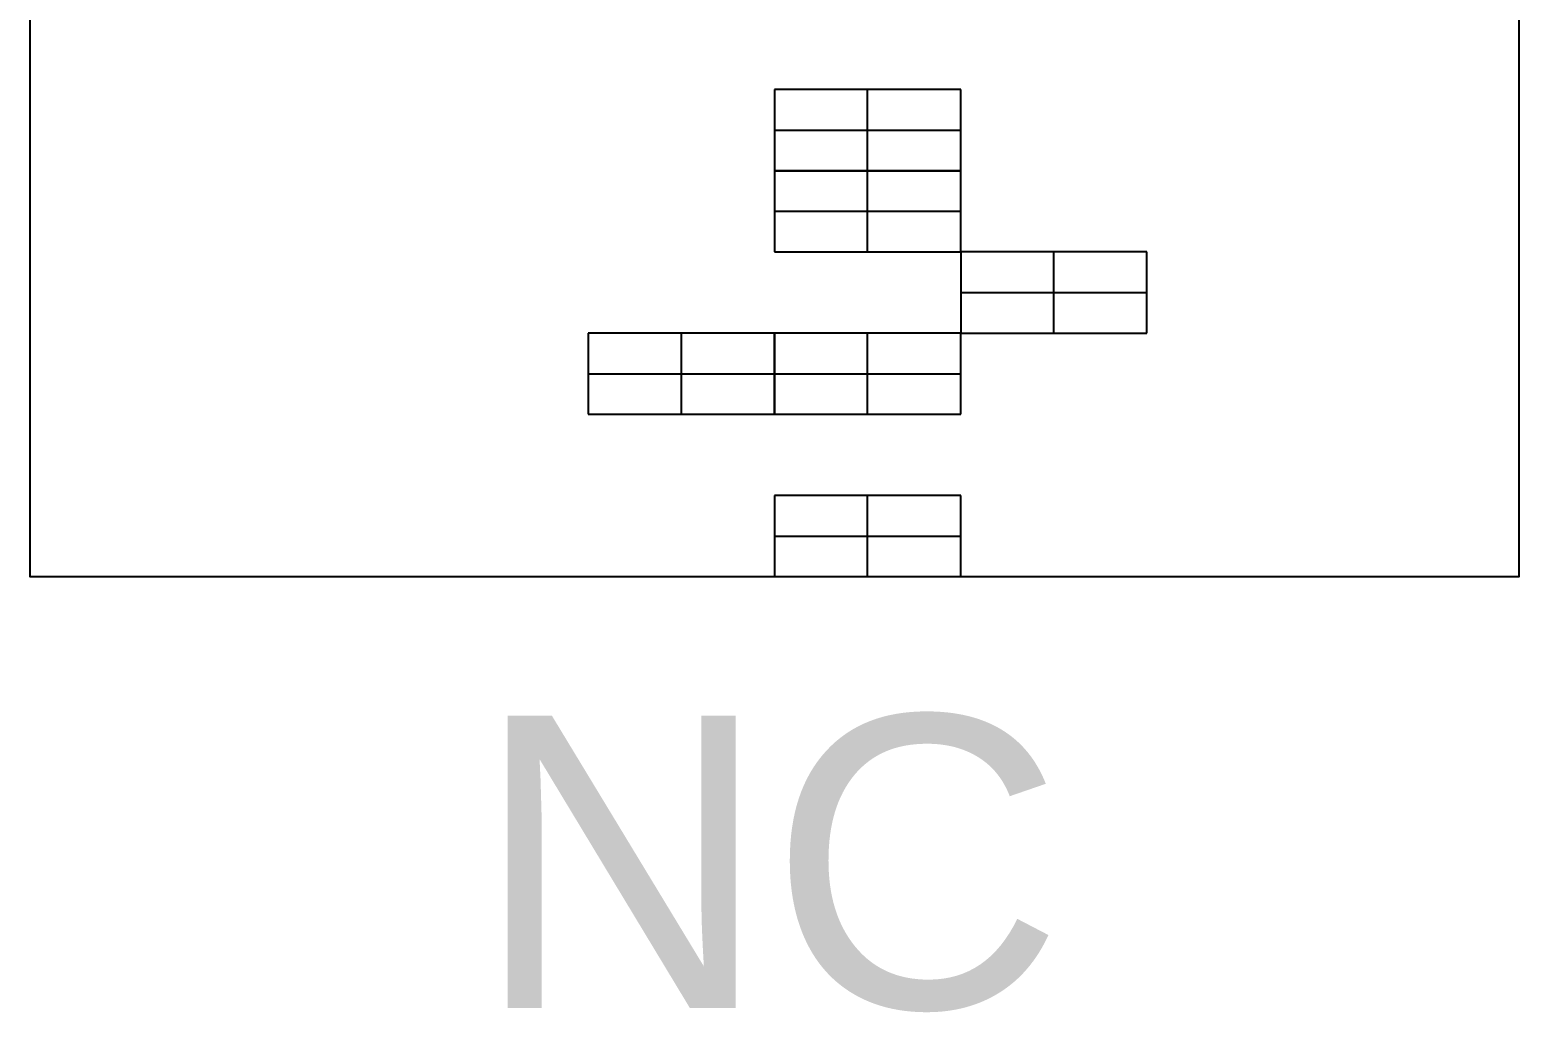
# Model space of a CAD drawing. Header units: millimetres. Extents: x 0.42 to 2.75, y -0.18 to 1.56.
# Drawn here: x 0.416 to 1.026, y -0.178 to 0.224 of the extents above; entities that cross this region are included whole.
import ezdxf

# ---------------------------------------------------------------- set-up
doc = ezdxf.new("R2010")
doc.units = ezdxf.units.MM
doc.header["$MEASUREMENT"] = 0
doc.layers.add('Default', color=7, linetype='Continuous', true_color=0x000000)
doc.layers.add('NC', color=1, linetype='Continuous', true_color=0xff0000)

msp = doc.modelspace()

# ---------------------------------------------------------------- linework, layer by layer
at = {"layer": 'NC'}
for p, q in [((0.79747, 0.1995), (0.72122, 0.1995)), ((0.72122, 0.1995), (0.72122, 0.16625)), ((0.79747, 0.1995, 0.0225), (0.72122, 0.1995, 0.0225)), ((0.72122, 0.1995, 0.0225), (0.72122, 0.16625, 0.0225)), ((0.72122, 0.1995), (0.72122, 0.1995, 0.0225)), ((0.79747, 0.1995, 0.0225), (0.72122, 0.1995, 0.0225)), ((0.72122, 0.1995, 0.0225), (0.72122, 0.16625, 0.0225)), ((0.79747, 0.1995, 0.045), (0.72122, 0.1995, 0.045)), ((0.72122, 0.1995, 0.045), (0.72122, 0.16625, 0.045)), ((0.72122, 0.1995, 0.0225), (0.72122, 0.1995, 0.045)), ((0.79747, 0.1995, 0.045), (0.72122, 0.1995, 0.045)), ((0.72122, 0.1995, 0.045), (0.72122, 0.16625, 0.045)), ((0.79747, 0.1995, 0.0675), (0.72122, 0.1995, 0.0675)), ((0.72122, 0.1995, 0.0675), (0.72122, 0.16625, 0.0675)), ((0.72122, 0.1995, 0.045), (0.72122, 0.1995, 0.0675)), ((0.79747, 0.1995, 0.0675), (0.72122, 0.1995, 0.0675)), ((0.72122, 0.1995, 0.0675), (0.72122, 0.16625, 0.0675)), ((0.79747, 0.1995, 0.09), (0.72122, 0.1995, 0.09)), ((0.72122, 0.1995, 0.09), (0.72122, 0.16625, 0.09)), ((0.72122, 0.1995, 0.0675), (0.72122, 0.1995, 0.09)), ((0.79747, 0.1995, 0.09), (0.72122, 0.1995, 0.09)), ((0.72122, 0.1995, 0.09), (0.72122, 0.16625, 0.09)), ((0.79747, 0.1995, 0.1125), (0.72122, 0.1995, 0.1125)), ((0.72122, 0.1995, 0.1125), (0.72122, 0.16625, 0.1125)), ((0.72122, 0.1995, 0.09), (0.72122, 0.1995, 0.1125)), ((0.79747, 0.16625), (0.79747, 0.1995)), ((0.79747, 0.16625, 0.0225), (0.79747, 0.1995, 0.0225)), ((0.79747, 0.1995), (0.79747, 0.1995, 0.0225)), ((0.79747, 0.16625, 0.0225), (0.79747, 0.1995, 0.0225)), ((0.79747, 0.16625, 0.045), (0.79747, 0.1995, 0.045)), ((0.79747, 0.1995, 0.0225), (0.79747, 0.1995, 0.045)), ((0.79747, 0.16625, 0.045), (0.79747, 0.1995, 0.045)), ((0.79747, 0.16625, 0.0675), (0.79747, 0.1995, 0.0675)), ((0.79747, 0.1995, 0.045), (0.79747, 0.1995, 0.0675)), ((0.79747, 0.16625, 0.0675), (0.79747, 0.1995, 0.0675)), ((0.79747, 0.16625, 0.09), (0.79747, 0.1995, 0.09)), ((0.79747, 0.1995, 0.0675), (0.79747, 0.1995, 0.09)), ((0.79747, 0.16625, 0.09), (0.79747, 0.1995, 0.09)), ((0.79747, 0.16625, 0.1125), (0.79747, 0.1995, 0.1125)), ((0.79747, 0.1995, 0.09), (0.79747, 0.1995, 0.1125)), ((0.79747, 0.16625), (0.72122, 0.16625)), ((0.72122, 0.16625), (0.72122, 0.133)), ((0.79747, 0.16625, 0.0225), (0.72122, 0.16625, 0.0225)), ((0.72122, 0.16625, 0.0225), (0.72122, 0.133, 0.0225)), ((0.72122, 0.16625), (0.72122, 0.16625, 0.0225)), ((0.72122, 0.16625), (0.79747, 0.16625)), ((0.72122, 0.16625, 0.0225), (0.79747, 0.16625, 0.0225)), ((0.72122, 0.16625), (0.72122, 0.16625, 0.0225)), ((0.72122, 0.16625, 0.0225), (0.79747, 0.16625, 0.0225)), ((0.72122, 0.16625, 0.045), (0.79747, 0.16625, 0.045)), ((0.72122, 0.16625, 0.0225), (0.72122, 0.16625, 0.045)), ((0.72122, 0.16625, 0.045), (0.79747, 0.16625, 0.045)), ((0.72122, 0.16625, 0.0675), (0.79747, 0.16625, 0.0675)), ((0.72122, 0.16625, 0.045), (0.72122, 0.16625, 0.0675)), ((0.72122, 0.16625, 0.0675), (0.79747, 0.16625, 0.0675)), ((0.72122, 0.16625, 0.09), (0.79747, 0.16625, 0.09)), ((0.72122, 0.16625, 0.0675), (0.72122, 0.16625, 0.09)), ((0.72122, 0.16625, 0.09), (0.79747, 0.16625, 0.09)), ((0.72122, 0.16625, 0.1125), (0.79747, 0.16625, 0.1125)), ((0.72122, 0.16625, 0.09), (0.72122, 0.16625, 0.1125)), ((0.79747, 0.133), (0.79747, 0.16625)), ((0.79747, 0.133, 0.0225), (0.79747, 0.16625, 0.0225)), ((0.79747, 0.16625), (0.79747, 0.16625, 0.0225)), ((0.79747, 0.16625), (0.79747, 0.16625, 0.0225)), ((0.79747, 0.16625, 0.0225), (0.79747, 0.16625, 0.045)), ((0.79747, 0.16625, 0.045), (0.79747, 0.16625, 0.0675)), ((0.79747, 0.16625, 0.0675), (0.79747, 0.16625, 0.09)), ((0.79747, 0.16625, 0.09), (0.79747, 0.16625, 0.1125)), ((0.72122, 0.133), (0.79747, 0.133)), ((0.72122, 0.133, 0.0225), (0.79747, 0.133, 0.0225)), ((0.72122, 0.133), (0.72122, 0.133, 0.0225)), ((0.79747, 0.133), (0.79747, 0.133, 0.0225)), ((0.87372, 0.133), (0.79747, 0.133)), ((0.79747, 0.133), (0.79747, 0.09975)), ((0.87372, 0.133, 0.0225), (0.79747, 0.133, 0.0225)), ((0.79747, 0.133, 0.0225), (0.79747, 0.09975, 0.0225)), ((0.79747, 0.133), (0.79747, 0.133, 0.0225)), ((0.87372, 0.09975), (0.87372, 0.133)), ((0.87372, 0.09975, 0.0225), (0.87372, 0.133, 0.0225)), ((0.87372, 0.133), (0.87372, 0.133, 0.0225)), ((0.72122, 0.09975), (0.64497, 0.09975)), ((0.64497, 0.09975), (0.64497, 0.0665)), ((0.72122, 0.09975, 0.0225), (0.64497, 0.09975, 0.0225)), ((0.64497, 0.09975, 0.0225), (0.64497, 0.0665, 0.0225)), ((0.64497, 0.09975), (0.64497, 0.09975, 0.0225)), ((0.72122, 0.0665), (0.72122, 0.09975)), ((0.72122, 0.0665, 0.0225), (0.72122, 0.09975, 0.0225)), ((0.72122, 0.09975), (0.72122, 0.09975, 0.0225)), ((0.79747, 0.09975), (0.72122, 0.09975)), ((0.72122, 0.09975), (0.72122, 0.0665)), ((0.79747, 0.09975, 0.0225), (0.72122, 0.09975, 0.0225)), ((0.72122, 0.09975, 0.0225), (0.72122, 0.0665, 0.0225)), ((0.72122, 0.09975), (0.72122, 0.09975, 0.0225)), ((0.79747, 0.0665), (0.79747, 0.09975)), ((0.79747, 0.0665, 0.0225), (0.79747, 0.09975, 0.0225)), ((0.79747, 0.09975), (0.79747, 0.09975, 0.0225)), ((0.79747, 0.09975), (0.87372, 0.09975)), ((0.79747, 0.09975, 0.0225), (0.87372, 0.09975, 0.0225)), ((0.79747, 0.09975), (0.79747, 0.09975, 0.0225)), ((0.87372, 0.09975), (0.87372, 0.09975, 0.0225)), ((0.64497, 0.0665), (0.72122, 0.0665)), ((0.64497, 0.0665, 0.0225), (0.72122, 0.0665, 0.0225)), ((0.64497, 0.0665), (0.64497, 0.0665, 0.0225)), ((0.72122, 0.0665), (0.72122, 0.0665, 0.0225)), ((0.72122, 0.0665), (0.79747, 0.0665)), ((0.72122, 0.0665, 0.0225), (0.79747, 0.0665, 0.0225)), ((0.72122, 0.0665), (0.72122, 0.0665, 0.0225)), ((0.79747, 0.0665), (0.79747, 0.0665, 0.0225)), ((0.79747, 0.03325), (0.72122, 0.03325)), ((0.72122, 0.03325), (0.72122, 0)), ((0.79747, 0.03325, 0.0225), (0.72122, 0.03325, 0.0225)), ((0.72122, 0.03325, 0.0225), (0.72122, 0, 0.0225)), ((0.72122, 0.03325), (0.72122, 0.03325, 0.0225)), ((0.79747, 0.03325, 0.0225), (0.72122, 0.03325, 0.0225)), ((0.72122, 0.03325, 0.0225), (0.72122, 0, 0.0225)), ((0.79747, 0.03325, 0.045), (0.72122, 0.03325, 0.045)), ((0.72122, 0.03325, 0.045), (0.72122, 0, 0.045)), ((0.72122, 0.03325, 0.0225), (0.72122, 0.03325, 0.045)), ((0.79747, 0), (0.79747, 0.03325)), ((0.79747, 0, 0.0225), (0.79747, 0.03325, 0.0225)), ((0.79747, 0.03325), (0.79747, 0.03325, 0.0225)), ((0.79747, 0, 0.0225), (0.79747, 0.03325, 0.0225)), ((0.79747, 0, 0.045), (0.79747, 0.03325, 0.045)), ((0.79747, 0.03325, 0.0225), (0.79747, 0.03325, 0.045)), ((0.72122, 0), (0.79747, 0)), ((0.72122, 0, 0.0225), (0.79747, 0, 0.0225)), ((0.72122, 0), (0.72122, 0, 0.0225)), ((0.72122, 0, 0.0225), (0.79747, 0, 0.0225)), ((0.72122, 0, 0.045), (0.79747, 0, 0.045)), ((0.72122, 0, 0.0225), (0.72122, 0, 0.045)), ((0.79747, 0), (0.79747, 0, 0.0225)), ((0.79747, 0, 0.0225), (0.79747, 0, 0.045))]:
    msp.add_line(p, q, dxfattribs=at)
for points in [[(0.41622, 0.69825, -0.0225), (0.41622, 0.34913, -0.0225), (0.41622, 0, -0.0225)], [(0.41622, 0.69825), (0.41622, 0.34913), (0.41622, 0)], [(1.02622, 0, -0.0225), (1.02622, 0.34913, -0.0225), (1.02622, 0.69825, -0.0225)], [(1.02622, 0), (1.02622, 0.34913), (1.02622, 0.69825)], [(0.79747, 0.1995, 0.01125), (0.75935, 0.1995, 0.01125), (0.72122, 0.1995, 0.01125)], [(0.72122, 0.1995, 0.01125), (0.72122, 0.18288, 0.01125), (0.72122, 0.16625, 0.01125)], [(0.79747, 0.1995, 0.03375), (0.75935, 0.1995, 0.03375), (0.72122, 0.1995, 0.03375)], [(0.72122, 0.1995, 0.03375), (0.72122, 0.18288, 0.03375), (0.72122, 0.16625, 0.03375)], [(0.79747, 0.1995, 0.05625), (0.75935, 0.1995, 0.05625), (0.72122, 0.1995, 0.05625)], [(0.72122, 0.1995, 0.05625), (0.72122, 0.18288, 0.05625), (0.72122, 0.16625, 0.05625)], [(0.79747, 0.1995, 0.07875), (0.75935, 0.1995, 0.07875), (0.72122, 0.1995, 0.07875)], [(0.72122, 0.1995, 0.07875), (0.72122, 0.18288, 0.07875), (0.72122, 0.16625, 0.07875)], [(0.79747, 0.1995, 0.10125), (0.75935, 0.1995, 0.10125), (0.72122, 0.1995, 0.10125)], [(0.72122, 0.1995, 0.10125), (0.72122, 0.18288, 0.10125), (0.72122, 0.16625, 0.10125)], [(0.75935, 0.1995), (0.75935, 0.1995, 0.01125), (0.75935, 0.1995, 0.0225)], [(0.75935, 0.16625), (0.75935, 0.18288), (0.75935, 0.1995)], [(0.75935, 0.16625, 0.0225), (0.75935, 0.18288, 0.0225), (0.75935, 0.1995, 0.0225)], [(0.75935, 0.1995, 0.0225), (0.75935, 0.1995, 0.03375), (0.75935, 0.1995, 0.045)], [(0.75935, 0.16625, 0.0225), (0.75935, 0.18288, 0.0225), (0.75935, 0.1995, 0.0225)], [(0.75935, 0.16625, 0.045), (0.75935, 0.18288, 0.045), (0.75935, 0.1995, 0.045)], [(0.75935, 0.1995, 0.045), (0.75935, 0.1995, 0.05625), (0.75935, 0.1995, 0.0675)], [(0.75935, 0.16625, 0.045), (0.75935, 0.18288, 0.045), (0.75935, 0.1995, 0.045)], [(0.75935, 0.16625, 0.0675), (0.75935, 0.18288, 0.0675), (0.75935, 0.1995, 0.0675)], [(0.75935, 0.1995, 0.0675), (0.75935, 0.1995, 0.07875), (0.75935, 0.1995, 0.09)], [(0.75935, 0.16625, 0.0675), (0.75935, 0.18288, 0.0675), (0.75935, 0.1995, 0.0675)], [(0.75935, 0.16625, 0.09), (0.75935, 0.18288, 0.09), (0.75935, 0.1995, 0.09)], [(0.75935, 0.1995, 0.09), (0.75935, 0.1995, 0.10125), (0.75935, 0.1995, 0.1125)], [(0.75935, 0.16625, 0.09), (0.75935, 0.18288, 0.09), (0.75935, 0.1995, 0.09)], [(0.75935, 0.16625, 0.1125), (0.75935, 0.18288, 0.1125), (0.75935, 0.1995, 0.1125)], [(0.79747, 0.16625, 0.01125), (0.79747, 0.18288, 0.01125), (0.79747, 0.1995, 0.01125)], [(0.79747, 0.16625, 0.03375), (0.79747, 0.18288, 0.03375), (0.79747, 0.1995, 0.03375)], [(0.79747, 0.16625, 0.05625), (0.79747, 0.18288, 0.05625), (0.79747, 0.1995, 0.05625)], [(0.79747, 0.16625, 0.07875), (0.79747, 0.18288, 0.07875), (0.79747, 0.1995, 0.07875)], [(0.79747, 0.16625, 0.10125), (0.79747, 0.18288, 0.10125), (0.79747, 0.1995, 0.10125)], [(0.72122, 0.18288), (0.72122, 0.18288, 0.01125), (0.72122, 0.18288, 0.0225)], [(0.72122, 0.18288), (0.75935, 0.18288), (0.79747, 0.18288)], [(0.72122, 0.18288, 0.0225), (0.75935, 0.18288, 0.0225), (0.79747, 0.18288, 0.0225)], [(0.72122, 0.18288, 0.0225), (0.72122, 0.18288, 0.03375), (0.72122, 0.18288, 0.045)], [(0.72122, 0.18288, 0.0225), (0.75935, 0.18288, 0.0225), (0.79747, 0.18288, 0.0225)], [(0.72122, 0.18288, 0.045), (0.75935, 0.18288, 0.045), (0.79747, 0.18288, 0.045)], [(0.72122, 0.18288, 0.045), (0.72122, 0.18288, 0.05625), (0.72122, 0.18288, 0.0675)], [(0.72122, 0.18288, 0.045), (0.75935, 0.18288, 0.045), (0.79747, 0.18288, 0.045)], [(0.72122, 0.18288, 0.0675), (0.75935, 0.18288, 0.0675), (0.79747, 0.18288, 0.0675)], [(0.72122, 0.18288, 0.0675), (0.72122, 0.18288, 0.07875), (0.72122, 0.18288, 0.09)], [(0.72122, 0.18288, 0.0675), (0.75935, 0.18288, 0.0675), (0.79747, 0.18288, 0.0675)], [(0.72122, 0.18288, 0.09), (0.75935, 0.18288, 0.09), (0.79747, 0.18288, 0.09)], [(0.72122, 0.18288, 0.09), (0.72122, 0.18288, 0.10125), (0.72122, 0.18288, 0.1125)], [(0.72122, 0.18288, 0.09), (0.75935, 0.18288, 0.09), (0.79747, 0.18288, 0.09)], [(0.72122, 0.18288, 0.1125), (0.75935, 0.18288, 0.1125), (0.79747, 0.18288, 0.1125)], [(0.79747, 0.18288), (0.79747, 0.18288, 0.01125), (0.79747, 0.18288, 0.0225)], [(0.79747, 0.18288, 0.0225), (0.79747, 0.18288, 0.03375), (0.79747, 0.18288, 0.045)], [(0.79747, 0.18288, 0.045), (0.79747, 0.18288, 0.05625), (0.79747, 0.18288, 0.0675)], [(0.79747, 0.18288, 0.0675), (0.79747, 0.18288, 0.07875), (0.79747, 0.18288, 0.09)], [(0.79747, 0.18288, 0.09), (0.79747, 0.18288, 0.10125), (0.79747, 0.18288, 0.1125)], [(0.79747, 0.16625, 0.01125), (0.75935, 0.16625, 0.01125), (0.72122, 0.16625, 0.01125)], [(0.72122, 0.16625, 0.01125), (0.72122, 0.14963, 0.01125), (0.72122, 0.133, 0.01125)], [(0.72122, 0.16625, 0.01125), (0.75935, 0.16625, 0.01125), (0.79747, 0.16625, 0.01125)], [(0.72122, 0.16625, 0.03375), (0.75935, 0.16625, 0.03375), (0.79747, 0.16625, 0.03375)], [(0.72122, 0.16625, 0.05625), (0.75935, 0.16625, 0.05625), (0.79747, 0.16625, 0.05625)], [(0.72122, 0.16625, 0.07875), (0.75935, 0.16625, 0.07875), (0.79747, 0.16625, 0.07875)], [(0.72122, 0.16625, 0.10125), (0.75935, 0.16625, 0.10125), (0.79747, 0.16625, 0.10125)], [(0.75935, 0.16625), (0.75935, 0.16625, 0.01125), (0.75935, 0.16625, 0.0225)], [(0.75935, 0.133), (0.75935, 0.14963), (0.75935, 0.16625)], [(0.75935, 0.133, 0.0225), (0.75935, 0.14963, 0.0225), (0.75935, 0.16625, 0.0225)], [(0.75935, 0.16625), (0.75935, 0.16625, 0.01125), (0.75935, 0.16625, 0.0225)], [(0.75935, 0.16625, 0.0225), (0.75935, 0.16625, 0.03375), (0.75935, 0.16625, 0.045)], [(0.75935, 0.16625, 0.045), (0.75935, 0.16625, 0.05625), (0.75935, 0.16625, 0.0675)], [(0.75935, 0.16625, 0.0675), (0.75935, 0.16625, 0.07875), (0.75935, 0.16625, 0.09)], [(0.75935, 0.16625, 0.09), (0.75935, 0.16625, 0.10125), (0.75935, 0.16625, 0.1125)], [(0.79747, 0.133, 0.01125), (0.79747, 0.14963, 0.01125), (0.79747, 0.16625, 0.01125)], [(0.72122, 0.14963), (0.72122, 0.14963, 0.01125), (0.72122, 0.14963, 0.0225)], [(0.72122, 0.14963), (0.75935, 0.14963), (0.79747, 0.14963)], [(0.72122, 0.14963, 0.0225), (0.75935, 0.14963, 0.0225), (0.79747, 0.14963, 0.0225)], [(0.79747, 0.14963), (0.79747, 0.14963, 0.01125), (0.79747, 0.14963, 0.0225)], [(0.72122, 0.133, 0.01125), (0.75935, 0.133, 0.01125), (0.79747, 0.133, 0.01125)], [(0.75935, 0.133), (0.75935, 0.133, 0.01125), (0.75935, 0.133, 0.0225)], [(0.87372, 0.133, 0.01125), (0.8356, 0.133, 0.01125), (0.79747, 0.133, 0.01125)], [(0.79747, 0.133, 0.01125), (0.79747, 0.11638, 0.01125), (0.79747, 0.09975, 0.01125)], [(0.8356, 0.133), (0.8356, 0.133, 0.01125), (0.8356, 0.133, 0.0225)], [(0.8356, 0.09975), (0.8356, 0.11638), (0.8356, 0.133)], [(0.8356, 0.09975, 0.0225), (0.8356, 0.11638, 0.0225), (0.8356, 0.133, 0.0225)], [(0.87372, 0.09975, 0.01125), (0.87372, 0.11638, 0.01125), (0.87372, 0.133, 0.01125)], [(0.79747, 0.11638), (0.79747, 0.11638, 0.01125), (0.79747, 0.11638, 0.0225)], [(0.79747, 0.11638), (0.8356, 0.11638), (0.87372, 0.11638)], [(0.79747, 0.11638, 0.0225), (0.8356, 0.11638, 0.0225), (0.87372, 0.11638, 0.0225)], [(0.87372, 0.11638), (0.87372, 0.11638, 0.01125), (0.87372, 0.11638, 0.0225)], [(0.72122, 0.09975, 0.01125), (0.6831, 0.09975, 0.01125), (0.64497, 0.09975, 0.01125)], [(0.64497, 0.09975, 0.01125), (0.64497, 0.08313, 0.01125), (0.64497, 0.0665, 0.01125)], [(0.6831, 0.09975), (0.6831, 0.09975, 0.01125), (0.6831, 0.09975, 0.0225)], [(0.6831, 0.0665), (0.6831, 0.08313), (0.6831, 0.09975)], [(0.6831, 0.0665, 0.0225), (0.6831, 0.08313, 0.0225), (0.6831, 0.09975, 0.0225)], [(0.72122, 0.0665, 0.01125), (0.72122, 0.08313, 0.01125), (0.72122, 0.09975, 0.01125)], [(0.79747, 0.09975, 0.01125), (0.75935, 0.09975, 0.01125), (0.72122, 0.09975, 0.01125)], [(0.72122, 0.09975, 0.01125), (0.72122, 0.08313, 0.01125), (0.72122, 0.0665, 0.01125)], [(0.75935, 0.09975), (0.75935, 0.09975, 0.01125), (0.75935, 0.09975, 0.0225)], [(0.75935, 0.0665), (0.75935, 0.08313), (0.75935, 0.09975)], [(0.75935, 0.0665, 0.0225), (0.75935, 0.08313, 0.0225), (0.75935, 0.09975, 0.0225)], [(0.79747, 0.0665, 0.01125), (0.79747, 0.08313, 0.01125), (0.79747, 0.09975, 0.01125)], [(0.79747, 0.09975, 0.01125), (0.8356, 0.09975, 0.01125), (0.87372, 0.09975, 0.01125)], [(0.8356, 0.09975), (0.8356, 0.09975, 0.01125), (0.8356, 0.09975, 0.0225)], [(0.64497, 0.08313), (0.64497, 0.08313, 0.01125), (0.64497, 0.08313, 0.0225)], [(0.64497, 0.08313), (0.6831, 0.08313), (0.72122, 0.08313)], [(0.64497, 0.08313, 0.0225), (0.6831, 0.08313, 0.0225), (0.72122, 0.08313, 0.0225)], [(0.72122, 0.08313), (0.72122, 0.08313, 0.01125), (0.72122, 0.08313, 0.0225)], [(0.72122, 0.08313), (0.72122, 0.08313, 0.01125), (0.72122, 0.08313, 0.0225)], [(0.72122, 0.08313), (0.75935, 0.08313), (0.79747, 0.08313)], [(0.72122, 0.08313, 0.0225), (0.75935, 0.08313, 0.0225), (0.79747, 0.08313, 0.0225)], [(0.79747, 0.08313), (0.79747, 0.08313, 0.01125), (0.79747, 0.08313, 0.0225)], [(0.64497, 0.0665, 0.01125), (0.6831, 0.0665, 0.01125), (0.72122, 0.0665, 0.01125)], [(0.6831, 0.0665), (0.6831, 0.0665, 0.01125), (0.6831, 0.0665, 0.0225)], [(0.72122, 0.0665, 0.01125), (0.75935, 0.0665, 0.01125), (0.79747, 0.0665, 0.01125)], [(0.75935, 0.0665), (0.75935, 0.0665, 0.01125), (0.75935, 0.0665, 0.0225)], [(0.79747, 0.03325, 0.01125), (0.75935, 0.03325, 0.01125), (0.72122, 0.03325, 0.01125)], [(0.72122, 0.03325, 0.01125), (0.72122, 0.01663, 0.01125), (0.72122, 0, 0.01125)], [(0.79747, 0.03325, 0.03375), (0.75935, 0.03325, 0.03375), (0.72122, 0.03325, 0.03375)], [(0.72122, 0.03325, 0.03375), (0.72122, 0.01663, 0.03375), (0.72122, 0, 0.03375)], [(0.75935, 0.03325), (0.75935, 0.03325, 0.01125), (0.75935, 0.03325, 0.0225)], [(0.75935, 0), (0.75935, 0.01663), (0.75935, 0.03325)], [(0.75935, 0, 0.0225), (0.75935, 0.01663, 0.0225), (0.75935, 0.03325, 0.0225)], [(0.75935, 0.03325, 0.0225), (0.75935, 0.03325, 0.03375), (0.75935, 0.03325, 0.045)], [(0.75935, 0, 0.0225), (0.75935, 0.01663, 0.0225), (0.75935, 0.03325, 0.0225)], [(0.75935, 0, 0.045), (0.75935, 0.01663, 0.045), (0.75935, 0.03325, 0.045)], [(0.79747, 0, 0.01125), (0.79747, 0.01663, 0.01125), (0.79747, 0.03325, 0.01125)], [(0.79747, 0, 0.03375), (0.79747, 0.01663, 0.03375), (0.79747, 0.03325, 0.03375)], [(0.72122, 0.01663), (0.72122, 0.01663, 0.01125), (0.72122, 0.01663, 0.0225)], [(0.72122, 0.01663), (0.75935, 0.01663), (0.79747, 0.01663)], [(0.72122, 0.01663, 0.0225), (0.75935, 0.01663, 0.0225), (0.79747, 0.01663, 0.0225)], [(0.72122, 0.01663, 0.0225), (0.72122, 0.01663, 0.03375), (0.72122, 0.01663, 0.045)], [(0.72122, 0.01663, 0.0225), (0.75935, 0.01663, 0.0225), (0.79747, 0.01663, 0.0225)], [(0.72122, 0.01663, 0.045), (0.75935, 0.01663, 0.045), (0.79747, 0.01663, 0.045)], [(0.79747, 0.01663), (0.79747, 0.01663, 0.01125), (0.79747, 0.01663, 0.0225)], [(0.79747, 0.01663, 0.0225), (0.79747, 0.01663, 0.03375), (0.79747, 0.01663, 0.045)], [(0.41622, 0, -0.0225), (0.41622, 0, -0.01125), (0.41622, 0)], [(0.41622, 0, -0.0225), (0.72122, 0, -0.0225), (1.02622, 0, -0.0225)], [(0.41622, 0), (0.72122, 0), (1.02622, 0)], [(0.72122, 0, 0.01125), (0.75935, 0, 0.01125), (0.79747, 0, 0.01125)], [(0.72122, 0, 0.03375), (0.75935, 0, 0.03375), (0.79747, 0, 0.03375)], [(0.75935, 0), (0.75935, 0, 0.01125), (0.75935, 0, 0.0225)], [(0.75935, 0, 0.0225), (0.75935, 0, 0.03375), (0.75935, 0, 0.045)], [(1.02622, 0, -0.0225), (1.02622, 0, -0.01125), (1.02622, 0)]]:
    msp.add_open_spline(points, degree=2, dxfattribs=at)

# ---------------------------------------------------------------- texts
at = {"layer": 'Default', "insert": (0.59821, -0.05697), "char_height": 0.119738, "width": 0.3426237, "attachment_point": 1, "line_spacing_factor": 0.963855}
msp.add_mtext('\\fHelvetica;NC', dxfattribs=at)

doc.saveas('drawing.dxf')
